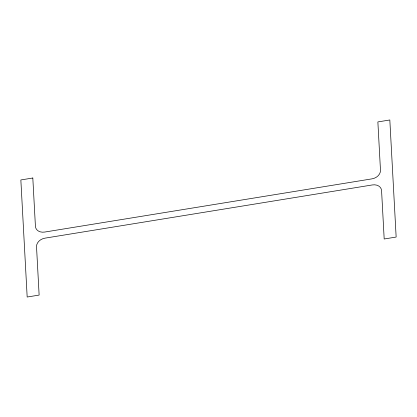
<?xml version="1.0" encoding="UTF-8"?>
<svg xmlns="http://www.w3.org/2000/svg" width="417" height="417" viewBox="0 0 417 417"><rect width="100%" height="100%" fill="white"/><g stroke="black" fill="none" stroke-linecap="round" stroke-linejoin="round"><path stroke-width="0.63" d="M32.813 178.007L20.85 179.951L27.173 297.024L39.13 295.08L36.524 246.734A9.023 7.053 -19.3 0 1 44.953 238.154L372.376 184.934A9.023 7.053 -19.3 0 1 381.576 190.652L384.187 238.993L396.15 237.049L389.827 119.976L377.87 121.92L380.476 170.266A9.023 7.053 -19.3 0 1 372.047 178.846L44.624 232.066A9.023 7.053 -19.3 0 1 35.424 226.348L32.813 178.007"/></g></svg>
